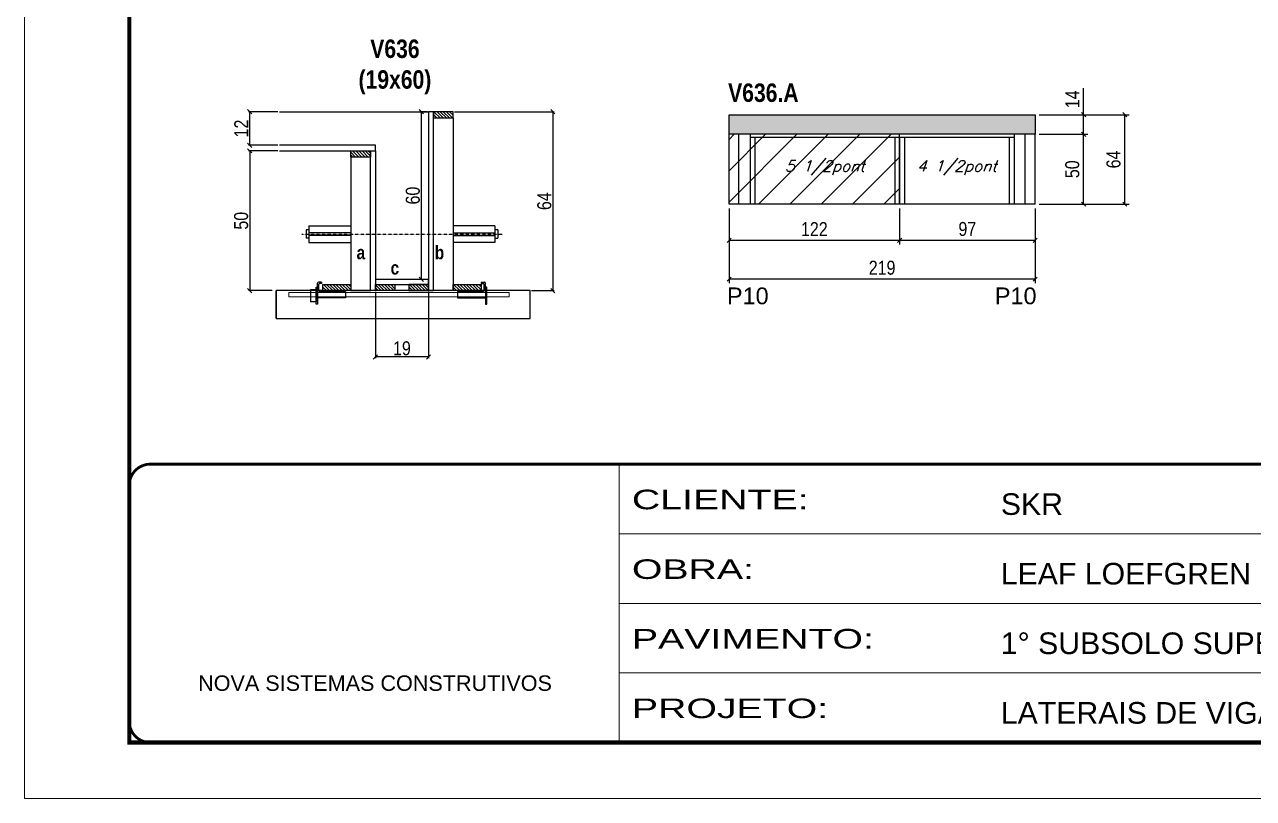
# Model space of a CAD drawing. Extents: x 3309 to 9590, y -2522 to 14608.
# Drawn here: x 8078 to 8957, y 8964 to 9517 of the extents above; entities that cross this region are included whole.
import ezdxf

# ---------------------------------------------------------------- set-up
doc = ezdxf.new("R2010")
doc.units = 0
for name, pattern in [('CONTINUO', [0]), ('DASHED', [0.75, 0.5, -0.25]), ('HIDDEN', [0.375, 0.25, -0.125])]:
    doc.linetypes.add(name, pattern=pattern)
for name, color, linetype in [('5', 5, 'Continuous'), ('barrote', 251, 'Continuous'), ('COTA', 241, 'Continuous'), ('detalhes', 4, 'Continuous'), ('NOMENCLATURA', 7, 'Continuous'), ('Painéis', 200, 'Continuous'), ('presilha', 1, 'Continuous'), ('SARR_2.2x10', 60, 'Continuous'), ('SARR_2.2x7', 40, 'Continuous'), ('SARR_3.5x7', 81, 'Continuous'), ('TENSOR', 3, 'Continuous'), ('texto', 7, 'Continuous')]:
    doc.layers.add(name, color=color, linetype=linetype)
for name, color, linetype, lineweight in [('CONCRETO', 251, 'Continuous', 25), ('Folhas', 255, 'Continuous', 9), ('Hachura', 251, 'Continuous', 9), ('SARRAFO DE PRESSAO', 251, 'DASHED', 9), ('SCO-___-LAJ', 2, 'Continuous', 0)]:
    doc.layers.add(name, color=color, linetype=linetype, lineweight=lineweight)
doc.styles.add('ARIAL', font='arial.ttf')
doc.styles.add('COTA TECNICA', font='techl___.ttf', dxfattribs={"height": 10})
doc.styles.add('COTA TECNICA 2X', font='techl___.ttf', dxfattribs={"height": 10})
doc.styles.add('Romans', font='romans.shx')
doc.styles.get("Standard").update_dxf_attribs({"font": 'arial.ttf'})
doc.styles.add('TECNICA', font='techb___.ttf', dxfattribs={"height": 10})
doc.styles.add('Tecnologia', font='')
doc.styles.get('Tecnologia').set_extended_font_data('Forgotten Futurist')
doc.dimstyles.new('PAINEL', dxfattribs={"dimtxt": 10, "dimasz": 3, "dimexe": 3, "dimexo": 3, "dimgap": 3, "dimtad": 1, "dimdec": 1, "dimzin": 12, "dimdsep": 46, "dimtxsty": 'COTA TECNICA', "dimblk1": 'OBLIQUE', "dimblk2": 'OBLIQUE', "dimsah": 1, "dimcen": 0.9, "dimclrd": 4, "dimclre": 4, "dimclrt": 240, "dimadec": 1, "dimazin": 3, "dimtfac": 1, "dimtdec": 1, "dimtmove": 0, "dimatfit": 3, "dimfxl": 1, "dimtolj": 1, "dimtzin": 12, "dimarcsym": 0})
doc.dimstyles.new('SECAO', dxfattribs={"dimscale": 0.333333, "dimtxt": 5, "dimasz": 9, "dimexe": 3, "dimexo": 3, "dimgap": 3, "dimtad": 1, "dimdec": 1, "dimlfac": 0.5, "dimzin": 12, "dimdsep": 46, "dimtxsty": 'COTA TECNICA 2X', "dimblk1": 'OBLIQUE', "dimblk2": 'OBLIQUE', "dimsah": 1, "dimcen": 0.9, "dimclrd": 4, "dimclre": 4, "dimclrt": 240, "dimadec": 1, "dimazin": 3, "dimtfac": 1, "dimtdec": 1, "dimtmove": 0, "dimatfit": 3, "dimfxl": 1, "dimtolj": 1, "dimtzin": 12, "dimarcsym": 0})
pattern_1 = [(135, (41564.4781, -114185.1472), (-1.122532015, -1.122532015), [])]

# ---------------------------------------------------------------- blocks, each defined once
blk = doc.blocks.new('9999999999')
at = {"color": 30, "linetype": 'CONTINUO'}
for p, q in [((98564.56, 34230.21), (98564.56, 34429.45)), ((98564.56, 34379.64), (99583.98, 34379.64)), ((98564.56, 34329.83), (99487.98, 34329.83)), ((98564.56, 34280.02), (99487.98, 34280.02))]:
    blk.add_line(p, q, dxfattribs=at)
at = {"color": 30, "linetype": 'CONTINUO', "const_width": 2}
blk.add_lwpolyline([(99583.98, 34230.21), (99583.98, 34414.45, 0.414214), (99568.98, 34429.45), (98228.98, 34429.45, 0.414214), (98213.98, 34414.45), (98213.98, 34245.21, 0.414214), (98228.98, 34230.21), (99583.98, 34230.21)], format="xyb", dxfattribs=at)
at = {"layer": 'Folhas'}
blk.add_lwpolyline([(98138.98, 34190.21), (99623.98, 34190.21), (99623.98, 35240.21), (98138.98, 35240.21)], close=True, dxfattribs=at)
at = {"layer": 'Folhas', "color": 30, "const_width": 3}
blk.add_lwpolyline([(98213.98, 34230.21), (99583.98, 34230.21), (99583.98, 35200.21), (98213.98, 35200.21)], close=True, dxfattribs=at)
at = {"color": 7, "linetype": 'Continuous', "ltscale": 5, "style": 'ARIAL'}
for s, height, p in [('SKR', 15.483, (98837.68, 34393.13)), ('LEAF LOEFGREN', 15.4829, (98837.68, 34343.32)), ('1° SUBSOLO SUPERIOR', 15.4829, (98837.68, 34293.51)), ('NOVA SISTEMAS CONSTRUTIVOS', 11.0592, (98263.19, 34267.21)), ('LATERAIS DE VIGAS', 15.4829, (98837.68, 34243.7))]:
    blk.add_text(s, height=height, dxfattribs=at).set_placement(p)
at = {"layer": 'Folhas', "color": 7, "style": 'Tecnologia', "width": 1.5}
for s, p in [('CLIENTE:', (98573.65, 34397.17)), ('OBRA:', (98573.65, 34347.31)), ('PAVIMENTO:', (98573.65, 34297.5)), ('PROJETO:', (98573.65, 34247.69))]:
    blk.add_text(s, height=14, dxfattribs=at).set_placement(p)
blk = doc.blocks.new('_Oblique')
at = {"color": 0, "linetype": 'ByBlock', "lineweight": -2}
blk.add_line((-0.5, -0.5), (0.5, 0.5), dxfattribs=at)
blk = doc.blocks.new('*D603')
at = {"layer": 'COTA', "color": 4, "lineweight": -2, "transparency": 16777216}
for p, q in [((8328.94, 9326.02), (8328.94, 9278.55)), ((8366.94, 9326.02), (8366.94, 9278.55)), ((8366.94, 9279.55), (8328.94, 9279.55))]:
    blk.add_line(p, q, dxfattribs=at)
at = {"layer": 'Defpoints', "color": 0, "transparency": 16777216}
for p in [(8328.94, 9327.02), (8366.94, 9327.02), (8328.94, 9279.55)]:
    blk.add_point(p, dxfattribs=at)
at = {"layer": 'COTA', "color": 4, "lineweight": -2, "transparency": 16777216, "xscale": 3, "yscale": 3, "zscale": 3, "rotation": 180}
blk.add_blockref('_Oblique', (8328.94, 9279.55), dxfattribs=at)
at = {"layer": 'COTA', "color": 4, "lineweight": -2, "transparency": 16777216, "xscale": 3, "yscale": 3, "zscale": 3}
blk.add_blockref('_Oblique', (8366.94, 9279.55), dxfattribs=at)
at = {"layer": 'COTA', "color": 240, "transparency": 16777216, "insert": (8347.94, 9285.64), "char_height": 10, "attachment_point": 5, "style": 'COTA TECNICA 2X'}
blk.add_mtext('\\A1;19', dxfattribs=at)
blk = doc.blocks.new('PRESILHA METÁLICA 1')
at = {"layer": 'presilha'}
for p, q in [((6, 15.5), (7.5, 15.5)), ((6, -2.5), (6, 15.5)), ((7.5, 10.6), (7.5, 19.9)), ((7.5, 15.5), (7.5, -2.5)), ((12, 21), (8.6, 21)), ((9, 11.6), (9, 18.9)), ((12, 19.5), (9.6, 19.5)), ((12, 21), (12, 19.5)), ((0, 13), (6, 13)), ((0, 13), (0, 0)), ((6, 0), (0, 0)), ((6, 13), (6, 0)), ((37.5, 4.1), (7.5, 4.1)), ((37.5, 11), (9.6, 11)), ((37.5, 11), (37.5, 4.1)), ((7.5, -2.5), (6, -2.5))]:
    blk.add_line(p, q, dxfattribs=at)
for centre, radius, start, end in [((8.6, 19.9), 1.14, 90, 180), ((9.6, 18.9), 0.57, 90, 180), ((9.6, 11.6), 0.57, 180, 270)]:
    blk.add_arc(centre, radius, start, end, dxfattribs=at)
blk = doc.blocks.new('PRESILHA METÁLICA 2')
at = {"layer": 'presilha'}
for p, q in [((-30.8, 13.5), (-30.8, 6.6)), ((-30.8, 13.5), (-2.8, 13.5)), ((-5.2, 23.5), (-5.2, 22)), ((-5.2, 23.5), (-1.9, 23.5)), ((-5.2, 22), (-2.8, 22)), ((-2.2, 14.1), (-2.2, 21.4)), ((0.8, 18), (-0.8, 18)), ((-0.8, 18), (-0.8, 0)), ((-0.8, 14.6), (-0.8, 22.4)), ((0.8, 0), (0.8, 18)), ((-30.8, 6.6), (-0.8, 6.6)), ((-0.8, 0), (0.8, 0))]:
    blk.add_line(p, q, dxfattribs=at)
for centre, radius, start, end in [((-2.8, 21.4), 0.57, 0, 90), ((-2.8, 14.1), 0.57, 270, 0), ((-1.9, 22.4), 1.14, 0, 90)]:
    blk.add_arc(centre, radius, start, end, dxfattribs=at)
blk = doc.blocks.new('*D604')
at = {"layer": 'COTA', "color": 4, "lineweight": -2, "transparency": 16777216}
for p, q in [((8385.54, 9455.02), (8456.99, 9455.02)), ((8455.99, 9455.02), (8455.99, 9327.02)), ((8440.75, 9327.02), (8456.99, 9327.02))]:
    blk.add_line(p, q, dxfattribs=at)
at = {"layer": 'Defpoints', "color": 0, "transparency": 16777216}
for p in [(8384.54, 9455.02), (8439.75, 9327.02), (8455.99, 9327.02)]:
    blk.add_point(p, dxfattribs=at)
at = {"layer": 'COTA', "color": 4, "lineweight": -2, "transparency": 16777216, "xscale": 3, "yscale": 3, "zscale": 3}
for p, rotation in [((8455.99, 9455.02), 90), ((8455.99, 9327.02), 270)]:
    blk.add_blockref('_Oblique', p, dxfattribs=dict(at, rotation=rotation))
at = {"layer": 'COTA', "color": 240, "transparency": 16777216, "insert": (8449.88, 9391.02), "char_height": 10, "attachment_point": 5, "rotation": 90, "style": 'COTA TECNICA 2X'}
blk.add_mtext('\\A1;64', dxfattribs=at)
blk = doc.blocks.new('*D605')
at = {"layer": 'COTA', "color": 4, "lineweight": -2, "transparency": 16777216}
for p, q in [((8259.24, 9427.02), (8238.02, 9427.02)), ((8239.02, 9427.02), (8239.02, 9327.02)), ((8255.13, 9327.02), (8238.02, 9327.02))]:
    blk.add_line(p, q, dxfattribs=at)
at = {"layer": 'Defpoints', "color": 0, "transparency": 16777216}
for p in [(8260.24, 9427.02), (8239.02, 9327.02), (8256.13, 9327.02)]:
    blk.add_point(p, dxfattribs=at)
at = {"layer": 'COTA', "color": 4, "lineweight": -2, "transparency": 16777216, "xscale": 3, "yscale": 3, "zscale": 3}
for p, rotation in [((8239.02, 9427.02), 90), ((8239.02, 9327.02), 270)]:
    blk.add_blockref('_Oblique', p, dxfattribs=dict(at, rotation=rotation))
at = {"layer": 'COTA', "color": 240, "transparency": 16777216, "insert": (8232.91, 9377.02), "char_height": 10, "attachment_point": 5, "rotation": 90, "style": 'COTA TECNICA 2X'}
blk.add_mtext('\\A1;50', dxfattribs=at)
blk = doc.blocks.new('*D606')
at = {"layer": 'COTA', "color": 4, "lineweight": -2, "transparency": 16777216}
for p, q in [((8365.94, 9455.02), (8360.87, 9455.02)), ((8361.87, 9335.02), (8361.87, 9455.02)), ((8365.94, 9335.02), (8360.87, 9335.02))]:
    blk.add_line(p, q, dxfattribs=at)
at = {"layer": 'Defpoints', "color": 0, "transparency": 16777216}
for p in [(8361.87, 9455.02), (8366.94, 9455.02), (8366.94, 9335.02)]:
    blk.add_point(p, dxfattribs=at)
at = {"layer": 'COTA', "color": 4, "lineweight": -2, "transparency": 16777216, "xscale": 3, "yscale": 3, "zscale": 3}
for p, rotation in [((8361.87, 9455.02), 90), ((8361.87, 9335.02), 270)]:
    blk.add_blockref('_Oblique', p, dxfattribs=dict(at, rotation=rotation))
at = {"layer": 'COTA', "color": 240, "transparency": 16777216, "insert": (8355.76, 9395.02), "char_height": 10, "attachment_point": 5, "rotation": 90, "style": 'COTA TECNICA 2X'}
blk.add_mtext('\\A1;60', dxfattribs=at)
blk = doc.blocks.new('*D607')
at = {"layer": 'COTA', "color": 4, "lineweight": -2, "transparency": 16777216}
for p, q in [((8259.24, 9455.02), (8238.02, 9455.02)), ((8239.02, 9431.02), (8239.02, 9455.02)), ((8259.24, 9431.02), (8238.02, 9431.02))]:
    blk.add_line(p, q, dxfattribs=at)
at = {"layer": 'Defpoints', "color": 0, "transparency": 16777216}
for p in [(8239.02, 9455.02), (8260.24, 9455.02), (8260.24, 9431.02)]:
    blk.add_point(p, dxfattribs=at)
at = {"layer": 'COTA', "color": 4, "lineweight": -2, "transparency": 16777216, "xscale": 3, "yscale": 3, "zscale": 3}
for p, rotation in [((8239.02, 9455.02), 90), ((8239.02, 9431.02), 270)]:
    blk.add_blockref('_Oblique', p, dxfattribs=dict(at, rotation=rotation))
at = {"layer": 'COTA', "color": 240, "transparency": 16777216, "insert": (8232.96, 9443.02), "char_height": 10, "attachment_point": 5, "rotation": 90, "style": 'COTA TECNICA 2X'}
blk.add_mtext('\\A1;12', dxfattribs=at)
blk = doc.blocks.new('*D608')
at = {"layer": 'COTA', "color": 4, "linetype": 'ByBlock', "lineweight": -2, "transparency": 16777216}
for p, q in [((8704.11, 9385.87), (8704.11, 9359.96)), ((8801.11, 9385.87), (8801.11, 9359.96)), ((8801.11, 9362.96), (8704.11, 9362.96))]:
    blk.add_line(p, q, dxfattribs=at)
at = {"layer": 'Defpoints', "color": 0, "linetype": 'ByBlock', "transparency": 16777216}
for p in [(8704.11, 9388.87), (8801.11, 9388.87), (8704.11, 9362.96)]:
    blk.add_point(p, dxfattribs=at)
at = {"layer": 'COTA', "color": 4, "linetype": 'ByBlock', "lineweight": -2, "transparency": 16777216, "xscale": 3, "yscale": 3, "zscale": 3, "rotation": 180}
blk.add_blockref('_Oblique', (8704.11, 9362.96), dxfattribs=at)
at = {"layer": 'COTA', "color": 4, "linetype": 'ByBlock', "lineweight": -2, "transparency": 16777216, "xscale": 3, "yscale": 3, "zscale": 3}
blk.add_blockref('_Oblique', (8801.11, 9362.96), dxfattribs=at)
at = {"layer": 'COTA', "color": 240, "linetype": 'ByBlock', "transparency": 16777216, "insert": (8752.61, 9371.06), "char_height": 10, "attachment_point": 5, "style": 'COTA TECNICA'}
blk.add_mtext('\\A1;97', dxfattribs=at)
blk = doc.blocks.new('*D609')
at = {"layer": 'COTA', "color": 4, "linetype": 'ByBlock', "lineweight": -2, "transparency": 16777216}
for p, q in [((8582.11, 9385.87), (8582.11, 9359.96)), ((8704.11, 9385.87), (8704.11, 9359.96)), ((8704.11, 9362.96), (8582.11, 9362.96))]:
    blk.add_line(p, q, dxfattribs=at)
at = {"layer": 'Defpoints', "color": 0, "linetype": 'ByBlock', "transparency": 16777216}
for p in [(8582.11, 9388.87), (8704.11, 9388.87), (8582.11, 9362.96)]:
    blk.add_point(p, dxfattribs=at)
at = {"layer": 'COTA', "color": 4, "linetype": 'ByBlock', "lineweight": -2, "transparency": 16777216, "xscale": 3, "yscale": 3, "zscale": 3, "rotation": 180}
blk.add_blockref('_Oblique', (8582.11, 9362.96), dxfattribs=at)
at = {"layer": 'COTA', "color": 4, "linetype": 'ByBlock', "lineweight": -2, "transparency": 16777216, "xscale": 3, "yscale": 3, "zscale": 3}
blk.add_blockref('_Oblique', (8704.11, 9362.96), dxfattribs=at)
at = {"layer": 'COTA', "color": 240, "linetype": 'ByBlock', "transparency": 16777216, "insert": (8643.11, 9371.01), "char_height": 10, "attachment_point": 5, "style": 'COTA TECNICA'}
blk.add_mtext('\\A1;122', dxfattribs=at)
blk = doc.blocks.new('*D610')
at = {"layer": 'COTA', "color": 4, "linetype": 'ByBlock', "lineweight": -2, "transparency": 16777216}
for p, q in [((8582.11, 9385.87), (8582.11, 9332.25)), ((8801.11, 9385.87), (8801.11, 9332.25)), ((8801.11, 9335.25), (8582.11, 9335.25))]:
    blk.add_line(p, q, dxfattribs=at)
at = {"layer": 'Defpoints', "color": 0, "linetype": 'ByBlock', "transparency": 16777216}
for p in [(8582.11, 9388.87), (8801.11, 9388.87), (8582.11, 9335.25)]:
    blk.add_point(p, dxfattribs=at)
at = {"layer": 'COTA', "color": 4, "linetype": 'ByBlock', "lineweight": -2, "transparency": 16777216, "xscale": 3, "yscale": 3, "zscale": 3, "rotation": 180}
blk.add_blockref('_Oblique', (8582.11, 9335.25), dxfattribs=at)
at = {"layer": 'COTA', "color": 4, "linetype": 'ByBlock', "lineweight": -2, "transparency": 16777216, "xscale": 3, "yscale": 3, "zscale": 3}
blk.add_blockref('_Oblique', (8801.11, 9335.25), dxfattribs=at)
at = {"layer": 'COTA', "color": 240, "linetype": 'ByBlock', "transparency": 16777216, "insert": (8691.61, 9343.33), "char_height": 10, "attachment_point": 5, "style": 'COTA TECNICA'}
blk.add_mtext('\\A1;219', dxfattribs=at)
blk = doc.blocks.new('*D611')
at = {"layer": 'COTA', "color": 4, "lineweight": -2, "transparency": 16777216}
for p, q in [((8804.11, 9438.87), (8838.86, 9438.87)), ((8835.86, 9388.87), (8835.86, 9438.87)), ((8804.11, 9388.87), (8838.86, 9388.87))]:
    blk.add_line(p, q, dxfattribs=at)
at = {"layer": 'Defpoints', "color": 0, "transparency": 16777216}
for p in [(8801.11, 9438.87), (8835.86, 9438.87), (8801.11, 9388.87)]:
    blk.add_point(p, dxfattribs=at)
at = {"layer": 'COTA', "color": 4, "lineweight": -2, "transparency": 16777216, "xscale": 3, "yscale": 3, "zscale": 3}
for p, rotation in [((8835.86, 9438.87), 90), ((8835.86, 9388.87), 270)]:
    blk.add_blockref('_Oblique', p, dxfattribs=dict(at, rotation=rotation))
at = {"layer": 'COTA', "color": 240, "transparency": 16777216, "insert": (8827.75, 9413.87), "char_height": 10, "attachment_point": 5, "rotation": 90, "style": 'COTA TECNICA'}
blk.add_mtext('\\A1;50', dxfattribs=at)
blk = doc.blocks.new('*D612')
at = {"layer": 'COTA', "color": 4, "lineweight": -2, "transparency": 16777216}
for p, q in [((8835.86, 9452.87), (8835.86, 9471.99)), ((8804.11, 9452.87), (8838.86, 9452.87)), ((8835.86, 9438.87), (8835.86, 9452.87)), ((8804.11, 9438.87), (8838.86, 9438.87))]:
    blk.add_line(p, q, dxfattribs=at)
at = {"layer": 'Defpoints', "color": 0, "transparency": 16777216}
for p in [(8801.11, 9452.87), (8835.86, 9452.87), (8801.11, 9438.87)]:
    blk.add_point(p, dxfattribs=at)
at = {"layer": 'COTA', "color": 4, "lineweight": -2, "transparency": 16777216, "xscale": 3, "yscale": 3, "zscale": 3}
for p, rotation in [((8835.86, 9452.87), 90), ((8835.86, 9438.87), 270)]:
    blk.add_blockref('_Oblique', p, dxfattribs=dict(at, rotation=rotation))
at = {"layer": 'COTA', "color": 240, "transparency": 16777216, "insert": (8827.79, 9463.93), "char_height": 10, "attachment_point": 5, "rotation": 90, "style": 'COTA TECNICA'}
blk.add_mtext('\\A1;14', dxfattribs=at)
blk = doc.blocks.new('*D613')
at = {"layer": 'COTA', "color": 4, "lineweight": -2, "transparency": 16777216}
for p, q in [((8804.11, 9452.87), (8868.36, 9452.87)), ((8865.36, 9388.87), (8865.36, 9452.87)), ((8804.11, 9388.87), (8868.36, 9388.87))]:
    blk.add_line(p, q, dxfattribs=at)
at = {"layer": 'Defpoints', "color": 0, "transparency": 16777216}
for p in [(8801.11, 9452.87), (8865.36, 9452.87), (8801.11, 9388.87)]:
    blk.add_point(p, dxfattribs=at)
at = {"layer": 'COTA', "color": 4, "lineweight": -2, "transparency": 16777216, "xscale": 3, "yscale": 3, "zscale": 3}
for p, rotation in [((8865.36, 9452.87), 90), ((8865.36, 9388.87), 270)]:
    blk.add_blockref('_Oblique', p, dxfattribs=dict(at, rotation=rotation))
at = {"layer": 'COTA', "color": 240, "transparency": 16777216, "insert": (8857.26, 9420.87), "char_height": 10, "attachment_point": 5, "rotation": 90, "style": 'COTA TECNICA'}
blk.add_mtext('\\A1;64', dxfattribs=at)

msp = doc.modelspace()

# ---------------------------------------------------------------- hatches: boundary and pattern name
at = {"layer": 'COTA'}
h = msp.add_hatch(dxfattribs=at)
h.set_pattern_fill('AR-CONC', color=256, scale=0.03)
h.set_pattern_definition([(50, (3494.2646, 955.2175), (5.46554, -0.4781726), [0.5715, -6.2865]), (355, (3494.2646, 955.2175), (-1.0573026, 5.7317054), [0.4572, -5.0292175]), (100.451445, (3494.72, 955.1777), (4.4082374, 5.2535326), [0.4857003, -5.3427073]), (46.1842, (3494.2646, 956.7415), (8.132371, -1.26127), [0.85725, -9.42975]), (96.63556, (3494.942, 956.6364), (7.122124, 7.422784), [0.728551, -8.014068]), (351.18415, (3494.265, 956.7415), (7.122124, 7.422784), [0.685799, -7.543792]), (21, (3495.0266, 956.3605), (4.5484317, -3.067956), [0.5715, -6.2865]), (326, (3495.0266, 956.3605), (1.854061, 5.525639), [0.4572, -5.0292]), (71.451445, (3495.4057, 956.105), (6.4024926, 2.457683), [0.4857003, -5.342698]), (37.5, (3494.2646, 955.2175), (0.0926581, 2.53665117), [0, -4.96824, 0, -5.1054, 0, -5.04825]), (7.5, (3494.2646, 955.2175), (2.0045899, 3.00541724), [0, -2.91084, 0, -4.85394, 0, -1.92405]), (327.5, (3492.5654, 955.2175), (4.06771786, -0.1718623), [0, -1.905, 0, -5.9436, 0, -7.8867]), (317.5, (3491.8034, 955.2175), (4.4438754, 0.7627947), [0, -2.4765, 0, -3.94716, 0, -5.6007])])
h.paths.add_polyline_path([(8582.11, 9452.87), (8582.11, 9438.87), (8801.11, 9438.87), (8801.11, 9452.87)])
at = {"layer": 'Hachura', "linetype": 'ByBlock'}
h = msp.add_hatch(dxfattribs=at)
h.set_pattern_fill('ANSI31', color=256, scale=5)
h.paths.add_polyline_path([(8704.11, 9438.87), (8582.11, 9438.87), (8582.11, 9388.87), (8704.11, 9388.87)])
at = {"layer": 'SARR_2.2x10'}
h = msp.add_hatch(dxfattribs=at)
h.set_pattern_fill('ANSI31', color=256, scale=0.5, angle=90)
h.set_pattern_definition([(135, (41484.8781, -114185.1472), (-1.122532015, -1.122532015), [])])
h.paths.add_polyline_path([(8291.34, 9331.42), (8291.34, 9327.02), (8311.34, 9327.02), (8311.34, 9331.42)])
h = msp.add_hatch(dxfattribs=at)
h.set_pattern_fill('ANSI31', color=256, scale=0.5, angle=90)
h.set_pattern_definition([(135, (41578.0781, -114185.1472), (-1.122532015, -1.122532015), [])])
h.paths.add_polyline_path([(8384.54, 9331.42), (8384.54, 9327.02), (8404.54, 9327.02), (8404.54, 9331.42)])
at = {"layer": 'SARR_2.2x7'}
h = msp.add_hatch(dxfattribs=at)
h.set_pattern_fill('ANSI31', color=256, scale=0.5, angle=90)
h.set_pattern_definition([(135, (41498.8781, -114061.5472), (-1.122532015, -1.122532015), [])])
h.paths.add_polyline_path([(8370.54, 9455.02), (8370.54, 9450.62), (8384.54, 9450.62), (8384.54, 9455.02)])
h = msp.add_hatch(dxfattribs=at)
h.set_pattern_fill('ANSI31', color=256, scale=0.5, angle=90)
h.set_pattern_definition([(135, (41478.8781, -114089.5472), (-1.122532015, -1.122532015), [])])
h.paths.add_polyline_path([(8325.34, 9427.02), (8325.34, 9422.62), (8311.34, 9422.62), (8311.34, 9427.02)])
h = msp.add_hatch(dxfattribs=at)
h.set_pattern_fill('ANSI31', color=256, scale=0.5, angle=90)
h.set_pattern_definition(pattern_1)
h.paths.add_polyline_path([(8342.94, 9327.02), (8342.94, 9331.42), (8328.94, 9331.42), (8328.94, 9327.02)])
h = msp.add_hatch(dxfattribs=at)
h.set_pattern_fill('ANSI31', color=256, scale=0.5, angle=90)
h.set_pattern_definition(pattern_1)
h.paths.add_polyline_path([(8352.94, 9331.42), (8352.94, 9327.02), (8366.94, 9327.02), (8366.94, 9331.42)])

# ---------------------------------------------------------------- linework, layer by layer
at = {"ltscale": 3}
for p, q in [((8279.34, 9370.47), (8279.34, 9364.47)), ((8281.34, 9370.47), (8279.34, 9370.47)), ((8281.34, 9373.47), (8281.34, 9361.47)), ((8281.34, 9373.47), (8311.34, 9373.47)), ((8311.34, 9368.47), (8281.34, 9368.47)), ((8414.54, 9373.47), (8384.54, 9373.47)), ((8384.54, 9368.47), (8414.54, 9368.47)), ((8414.54, 9373.47), (8414.54, 9361.47)), ((8416.54, 9370.47), (8414.54, 9370.47)), ((8416.54, 9370.47), (8416.54, 9364.47)), ((8281.34, 9364.47), (8279.34, 9364.47)), ((8311.34, 9366.47), (8281.34, 9366.47)), ((8281.34, 9361.47), (8311.34, 9361.47)), ((8384.54, 9366.47), (8414.54, 9366.47)), ((8414.54, 9361.47), (8384.54, 9361.47)), ((8414.54, 9364.47), (8416.54, 9364.47))]:
    msp.add_line(p, q, dxfattribs=at)
at = {"layer": 'barrote'}
msp.add_lwpolyline([(8257.88, 9307.02), (8439.8, 9307.02), (8439.8, 9327.02), (8257.88, 9327.02)], close=True, dxfattribs=at)
at = {"layer": 'CONCRETO', "linetype": 'Continuous'}
msp.add_line((8260.24, 9455.02), (8366.94, 9455.02), dxfattribs=at)
at = {"layer": 'COTA'}
for p, q in [((8582.11, 9438.87, 0), (8582.11, 9452.87, 0)), ((8582.11, 9452.87, 0), (8801.11, 9452.87, 0)), ((8801.11, 9452.87, 0), (8801.11, 9438.87, 0))]:
    msp.add_line(p, q, dxfattribs=at)
at = {"layer": 'detalhes', "color": 250}
msp.add_line((8257.88, 9307.02), (8257.88, 9327.02), dxfattribs=at)
at = {"layer": 'Painéis', "linetype": 'ByBlock'}
for p, q in [((8801.11, 9438.87, 0), (8582.11, 9438.87, 0)), ((8582.11, 9388.87, 0), (8582.11, 9438.87, 0)), ((8704.11, 9388.87, 0), (8704.11, 9438.87, 0)), ((8801.11, 9388.87, 0), (8801.11, 9438.87, 0)), ((8801.11, 9388.87, 0), (8582.11, 9388.87, 0))]:
    msp.add_line(p, q, dxfattribs=at)
at = {"layer": 'Painéis', "linetype": 'Continuous'}
for points in [[(8370.54, 9327.02), (8370.54, 9455.02), (8366.94, 9455.02), (8366.94, 9327.02)], [(8325.34, 9327.02), (8325.34, 9427.02), (8328.94, 9427.02), (8328.94, 9327.02)], [(8366.94, 9335.02), (8328.94, 9335.02), (8328.94, 9331.42), (8366.94, 9331.42)]]:
    msp.add_lwpolyline(points, close=True, dxfattribs=at)
at = {"layer": 'Painéis', "linetype": 'Continuous', "elevation": 0}
msp.add_lwpolyline([(8260.24, 9427.02), (8328.94, 9427.02), (8328.94, 9431.02), (8260.24, 9431.02)], dxfattribs=at)
at = {"layer": 'SARR_2.2x10'}
for points in [[(8291.34, 9331.42), (8311.34, 9331.42), (8311.34, 9327.02), (8291.34, 9327.02)], [(8384.54, 9331.42), (8404.54, 9331.42), (8404.54, 9327.02), (8384.54, 9327.02)]]:
    msp.add_lwpolyline(points, close=True, dxfattribs=at)
at = {"layer": 'SARR_2.2x7', "linetype": 'Continuous'}
for p, q in [((8589.11, 9388.87, 0), (8589.11, 9438.87, 0)), ((8794.11, 9388.87, 0), (8794.11, 9438.87, 0)), ((8704.11, 9436.67, 0), (8597.11, 9436.67, 0)), ((8786.11, 9436.67, 0), (8704.11, 9436.67, 0))]:
    msp.add_line(p, q, dxfattribs=at)
at = {"layer": 'SARR_2.2x7', "elevation": 0}
for points in [[(8384.54, 9455.02), (8370.54, 9455.02), (8370.54, 9450.62), (8384.54, 9450.62)], [(8311.34, 9427.02), (8325.34, 9427.02), (8325.34, 9422.62), (8311.34, 9422.62)]]:
    msp.add_lwpolyline(points, close=True, dxfattribs=at)
at = {"layer": 'SARR_2.2x7'}
for points in [[(8328.94, 9331.42), (8342.94, 9331.42), (8342.94, 9327.02), (8328.94, 9327.02)], [(8366.94, 9331.42), (8352.94, 9331.42), (8352.94, 9327.02), (8366.94, 9327.02)]]:
    msp.add_lwpolyline(points, close=True, dxfattribs=at)
at = {"layer": 'SARR_3.5x7'}
for p, q in [((8597.11, 9438.87, 0), (8597.11, 9388.87, 0)), ((8786.11, 9438.87, 0), (8786.11, 9388.87, 0)), ((8600.61, 9436.67, 0), (8600.61, 9388.87, 0)), ((8700.61, 9436.67, 0), (8700.61, 9388.87, 0)), ((8704.11, 9436.67, 0), (8704.11, 9388.87, 0)), ((8707.61, 9436.67, 0), (8707.61, 9388.87, 0)), ((8782.61, 9436.67, 0), (8782.61, 9388.87, 0))]:
    msp.add_line(p, q, dxfattribs=at)
for points in [[(8370.54, 9450.62), (8384.54, 9450.62), (8384.54, 9327.02), (8370.54, 9327.02)], [(8325.34, 9422.62), (8311.34, 9422.62), (8311.34, 9327.02), (8325.34, 9327.02)]]:
    msp.add_lwpolyline(points, close=True, dxfattribs=at)
at = {"layer": 'SCO-___-LAJ', "color": 1}
msp.add_lwpolyline([(8266.89, 9325.69), (8424.72, 9325.69), (8424.72, 9322.49), (8266.89, 9322.49)], close=True, dxfattribs=at)
at = {"layer": 'TENSOR', "linetype": 'HIDDEN', "ltscale": 0.5}
msp.add_line((8276.34, 9367.47), (8419.84, 9367.47), dxfattribs=at)

# ---------------------------------------------------------------- block references
at = {"layer": 'presilha', "xscale": 0.6666666666666666, "yscale": 0.6666666666666666, "zscale": 0.6666666666666666}
for name, p in [('PRESILHA METÁLICA 1', (8282.47, 9319.06)), ('PRESILHA METÁLICA 2', (8408.22, 9317.39))]:
    msp.add_blockref(name, p, dxfattribs=at)
at = {"layer": 'SARRAFO DE PRESSAO', "color": 6, "linetype": 'ByBlock'}
msp.add_blockref('9999999999', (-90061.11, -25226.65), dxfattribs=at)

# ---------------------------------------------------------------- texts
at = {"layer": '5', "linetype": 'Continuous'}
for rotation, p in [(359.99996, (8580.57, 9317.24, 0)), (0.00004, (8772.32, 9317.24, 0))]:
    msp.add_text('P10', height=12, rotation=rotation, dxfattribs=at).set_placement(p)
at = {"layer": 'detalhes', "style": 'TECNICA'}
for s, p in [('b', (8371.44, 9349.45)), ('a', (8315.47, 9349.46)), ('c', (8339.83, 9338.49))]:
    msp.add_text(s, height=9.6, dxfattribs=at).set_placement(p)
at = {"layer": 'NOMENCLATURA', "style": 'TECNICA'}
msp.add_text('V636.A', height=13.2, dxfattribs=at).set_placement((8581.39, 9462.06, 0))
at = {"layer": 'NOMENCLATURA', "insert": (8342.94, 9506.72), "char_height": 13.2, "attachment_point": 2, "style": 'TECNICA'}
msp.add_mtext_dynamic_manual_height_columns('V636\\P(19x60)', width=300.2766, gutter_width=1, heights=[0], dxfattribs=at)
at = {"layer": 'texto', "color": 2, "char_height": 8, "attachment_point": 5, "style": 'Romans'}
for s, insert in [('{\\Q19;\\C256;5 1/2pont}', (8650.61, 9414.87, 0)), ('{\\Q19;\\C256;4 1/2pont}', (8745.11, 9414.87, 0))]:
    msp.add_mtext(s, dxfattribs=dict(at, insert=insert))

# ---------------------------------------------------------------- dimensions: what is measured, and where the dimension line sits
at = {"layer": 'COTA'}
for base, p1, p2, dimstyle, picture, middle in [((8835.86, 9452.87, 0), (8801.11, 9438.87, 0), (8801.11, 9452.87, 0), 'PAINEL', '*D612', (8827.79, 9463.93, 0)), ((8239.02, 9455.02), (8260.24, 9431.02), (8260.24, 9455.02), 'SECAO', '*D607', (8232.96, 9443.02)), ((8361.87, 9455.02), (8366.94, 9335.02), (8366.94, 9455.02), 'SECAO', '*D606', (8355.76, 9395.02)), ((8455.99, 9327.02, 0), (8384.54, 9455.02), (8439.75, 9327.02, 0), 'SECAO', '*D604', (8449.88, 9391.02, 0)), ((8865.36, 9452.87, 0), (8801.11, 9388.87, 0), (8801.11, 9452.87, 0), 'PAINEL', '*D613', (8857.26, 9420.87, 0)), ((8835.86, 9438.87, 0), (8801.11, 9388.87, 0), (8801.11, 9438.87, 0), 'PAINEL', '*D611', (8827.75, 9413.87, 0)), ((8239.02, 9327.02, 0), (8260.24, 9427.02), (8256.13, 9327.02, 0), 'SECAO', '*D605', (8232.91, 9377.02, 0))]:
    dim = msp.add_linear_dim(base=base, p1=p1, p2=p2, angle=90, dimstyle=dimstyle, dxfattribs=at)
    dim.commit()
    dim.dimension.update_dxf_attribs({"geometry": picture, "text_midpoint": middle})
at = {"layer": 'COTA', "linetype": 'ByBlock'}
dim = msp.add_linear_dim(base=(8582.11, 9362.96, 0), p1=(8704.11, 9388.87, 0), p2=(8582.11, 9388.87, 0), angle=180, dimstyle='PAINEL', override={"dimtmove": 1}, dxfattribs=at)
dim.commit()
dim.dimension.update_dxf_attribs({"geometry": '*D609', "text_midpoint": (8643.11, 9371.01, 0)})
for base, p2, picture, middle in [((8582.11, 9335.25, 0), (8582.11, 9388.87, 0), '*D610', (8691.61, 9343.33, 0)), ((8704.11, 9362.96, 0), (8704.11, 9388.87, 0), '*D608', (8752.61, 9371.06, 0))]:
    dim = msp.add_linear_dim(base=base, p1=(8801.11, 9388.87, 0), p2=p2, angle=180, dimstyle='PAINEL', dxfattribs=at)
    dim.commit()
    dim.dimension.update_dxf_attribs({"geometry": picture, "text_midpoint": middle})
at = {"layer": 'COTA'}
dim = msp.add_linear_dim(base=(8328.94, 9279.55), p1=(8366.94, 9327.02), p2=(8328.94, 9327.02), angle=180, dimstyle='SECAO', dxfattribs=at)
dim.commit()
dim.dimension.update_dxf_attribs({"geometry": '*D603', "text_midpoint": (8347.94, 9279.55), "dimtype": 160})

doc.saveas('drawing.dxf')
